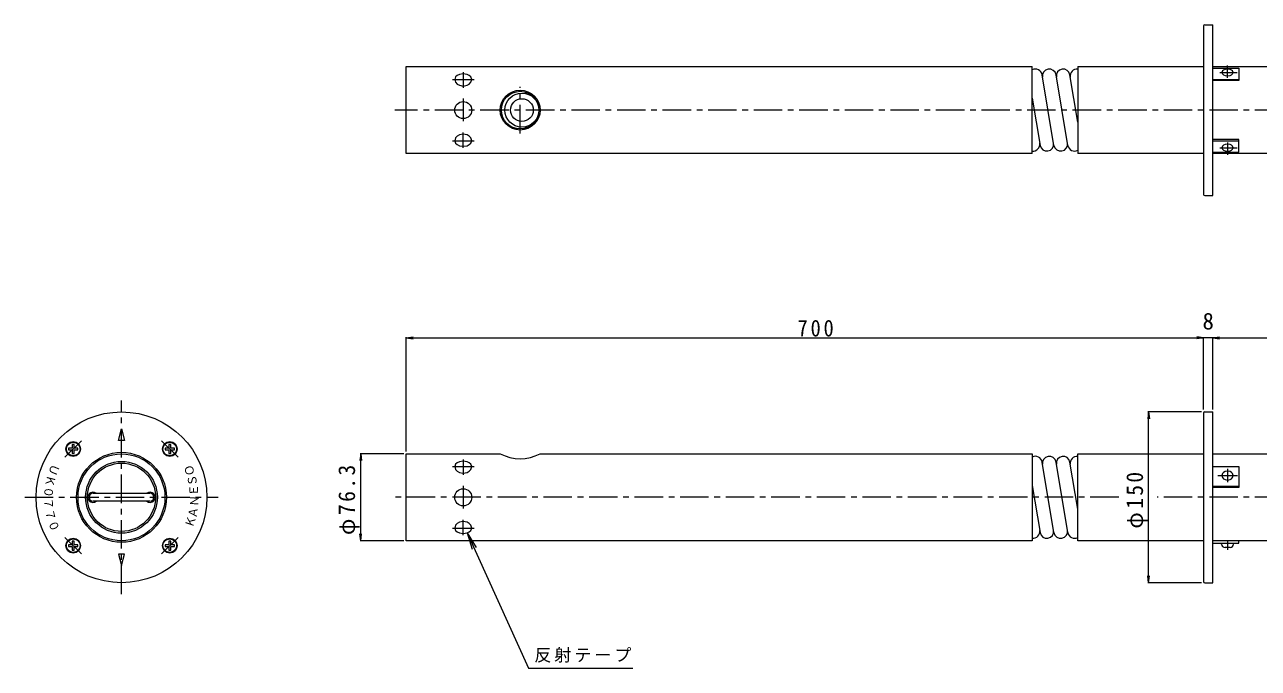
# Model space of a CAD drawing. Units: millimetres, scale not verified. Extents: x -807 to 893, y -677 to 467.
# Drawn here: x -807 to 276, y -98 to 467 of the extents above; entities that cross this region are included whole.
import ezdxf
from ezdxf.enums import TextEntityAlignment as Align

# ---------------------------------------------------------------- set-up
doc = ezdxf.new("R2010")
doc.units = ezdxf.units.MM
doc.header["$LTSCALE"] = 5
doc.linetypes.add('CHAIN1', pattern=[8, 5, -1, 1, -1])
for name, color, linetype, lineweight in [('0-0_通り芯', 3, 'Continuous', 9), ('0-4_その他', 7, 'Continuous', 9), ('0-5_寸法', 7, 'Continuous', 9), ('0-A', 7, 'Continuous', 9)]:
    doc.layers.add(name, color=color, linetype=linetype, lineweight=lineweight)
doc.layers.add('0-E', color=6, linetype='Continuous')
doc.styles.add('ＭＳ ゴシック', font='')
doc.styles.get('ＭＳ ゴシック').set_extended_font_data('MS Gothic')

msp = doc.modelspace()

# ---------------------------------------------------------------- linework, layer by layer
at = {"layer": '0-0_通り芯'}
for p, q in [((-472.213, 353.902), (-472.213, 430.202)), ((-472.213, 430.202), (77.287, 430.202)), ((77.287, 353.902), (77.287, 430.202)), ((96.369, 361.066), (86.04, 423.038)), ((108.535, 361.066), (98.206, 423.038)), ((117.287, 381.542), (110.371, 423.038)), ((117.287, 430.202), (117.287, 353.902)), ((117.287, 430.202), (227.787, 430.202)), ((77.287, 402.562), (84.204, 361.066)), ((77.287, 353.902), (-472.213, 353.902)), ((227.787, 353.902), (117.287, 353.902)), ((-763.889, 90.478), (-763.889, 93.728)), ((-683.786, 93.728), (-680.536, 93.728)), ((-472.213, 13.902), (-472.213, 90.202)), ((-472.213, 90.202), (-389.712, 90.202)), ((-354.713, 90.202), (77.287, 90.202)), ((77.287, 90.202), (77.287, 13.902)), ((117.287, 13.902), (117.287, 90.202)), ((117.287, 90.202), (227.787, 90.202)), ((235.787, 90.202), (487.787, 90.202)), ((96.369, 21.066), (86.04, 83.038)), ((108.535, 21.066), (98.206, 83.038)), ((117.287, 41.542), (110.371, 83.038)), ((-747.212, 55.552), (-697.212, 55.552)), ((77.287, 62.562), (84.204, 21.066)), ((-697.212, 48.552), (-747.212, 48.552)), ((-680.536, 13.626), (-680.536, 10.376)), ((77.287, 13.902), (-472.213, 13.902)), ((227.787, 13.902), (117.287, 13.902)), ((487.787, 13.902), (235.787, 13.902)), ((-760.639, 10.376), (-763.889, 10.376))]:
    msp.add_line(p, q, dxfattribs=at)
at = {"layer": '0-0_通り芯', "linetype": 'CHAIN1'}
for p, q in [((-422.213, 425.328), (-422.213, 411.736)), ((-431.516, 419.028), (-412.487, 419.028)), ((-372.212, 371.616), (-372.212, 412.488)), ((-422.213, 402.221), (-422.213, 382.286)), ((497.787, 392.052), (-482.213, 392.052)), ((-422.213, 358.776), (-422.213, 372.368)), ((-431.516, 365.076), (-412.487, 365.076)), ((-722.212, -32.948), (-722.212, 137.052)), ((-771.919, 87.198), (-757.364, 101.754)), ((-687.066, 101.758), (-672.511, 87.203)), ((-431.516, 79.028), (-412.487, 79.028)), ((-422.213, 85.328), (-422.213, 71.736)), ((-422.213, 62.221), (-422.213, 42.286)), ((-807.212, 52.052), (-637.213, 52.052)), ((153.23, 52.052), (-482.213, 52.052)), ((497.787, 52.052), (186.972, 52.052)), ((-431.516, 25.076), (-412.487, 25.076)), ((-422.213, 18.776), (-422.213, 32.368)), ((-757.359, 2.346), (-771.914, 16.901)), ((-672.506, 16.906), (-687.061, 2.35))]:
    msp.add_line(p, q, dxfattribs=at)
at = {"layer": '0-0_通り芯'}
for points in [[(-414.713, 419.028), (-415.504, 421.164), (-416.909, 422.406), (-418.858, 423.301), (-422.213, 423.805), (-425.567, 423.301), (-427.516, 422.406), (-428.921, 421.164), (-429.713, 419.028), (-428.921, 416.421), (-427.516, 414.906), (-425.567, 413.814), (-422.213, 413.198), (-418.858, 413.814), (-416.909, 414.906), (-415.504, 416.421)], [(-429.713, 365.076), (-428.921, 362.94), (-427.516, 361.698), (-425.567, 360.803), (-422.213, 360.299), (-418.858, 360.803), (-416.909, 361.698), (-415.504, 362.94), (-414.713, 365.076), (-415.504, 367.683), (-416.909, 369.198), (-418.858, 370.29), (-422.213, 370.906), (-425.567, 370.29), (-427.516, 369.198), (-428.921, 367.683)], [(-722.212, 112.052), (-719.533, 102.052), (-724.892, 102.052)], [(-414.713, 79.028), (-415.504, 81.164), (-416.909, 82.406), (-418.859, 83.301), (-422.213, 83.805), (-425.567, 83.301), (-427.516, 82.406), (-428.921, 81.164), (-429.713, 79.028), (-428.921, 76.421), (-427.516, 74.906), (-425.567, 73.814), (-422.213, 73.198), (-418.859, 73.814), (-416.909, 74.906), (-415.504, 76.421)], [(-429.713, 25.076), (-428.921, 22.94), (-427.516, 21.698), (-425.567, 20.803), (-422.213, 20.299), (-418.859, 20.803), (-416.909, 21.698), (-415.504, 22.94), (-414.713, 25.076), (-415.504, 27.683), (-416.909, 29.198), (-418.859, 30.29), (-422.213, 30.906), (-425.567, 30.29), (-427.516, 29.198), (-428.921, 27.683)], [(-722.212, -7.948), (-719.533, 2.052), (-724.892, 2.052)]]:
    msp.add_lwpolyline(points, close=True, dxfattribs=at)
for points in [[(235.787, 430.202), (487.787, 430.202), (487.787, 353.902), (235.787, 353.902)], [(-763.889, 95.228), (-763.889, 98.478), (-765.389, 98.478), (-765.389, 95.228)], [(-679.036, 95.228), (-679.036, 98.478), (-680.536, 98.478), (-680.536, 95.228)], [(-765.389, 95.228), (-768.639, 95.228), (-768.639, 93.728), (-765.389, 93.728)], [(-765.389, 93.728), (-765.389, 90.478), (-763.889, 90.478)], [(-763.889, 93.728), (-760.639, 93.728), (-760.639, 95.228), (-763.889, 95.228)], [(-680.536, 95.228), (-683.786, 95.228), (-683.786, 93.728)], [(-680.536, 93.728), (-680.536, 90.478), (-679.036, 90.478), (-679.036, 93.728)], [(-679.036, 93.728), (-675.786, 93.728), (-675.786, 95.228), (-679.036, 95.228)], [(-763.889, 10.376), (-763.889, 13.626), (-765.389, 13.626), (-765.389, 10.376)], [(-679.036, 10.376), (-679.036, 13.626), (-680.536, 13.626)], [(-765.389, 10.376), (-768.639, 10.376), (-768.639, 8.876), (-765.389, 8.876)], [(-765.389, 8.876), (-765.389, 5.626), (-763.889, 5.626), (-763.889, 8.876)], [(-763.889, 8.876), (-760.639, 8.876), (-760.639, 10.376)], [(-680.536, 10.376), (-683.786, 10.376), (-683.786, 8.876), (-680.536, 8.876)], [(-680.536, 8.876), (-680.536, 5.626), (-679.036, 5.626), (-679.036, 8.876)], [(-679.036, 8.876), (-675.786, 8.876), (-675.786, 10.376), (-679.036, 10.376)]]:
    msp.add_lwpolyline(points, dxfattribs=at)
for centre, radius in [((-372.212, 392.052), 17.5), ((-372.212, 392.052), 16.5), ((-370.713, 392.052), 15), ((-370.713, 392.052), 10), ((-422.213, 392.052), 7.5), ((-722.212, 52.052), 75), ((-764.639, 94.478), 6.5), ((-764.639, 94.478), 6), ((-679.786, 94.478), 6.5), ((-679.786, 94.478), 6), ((-722.212, 52.052), 39.5), ((-722.212, 52.052), 38.15), ((-722.212, 52.052), 31.5), ((-722.212, 52.052), 30), ((-422.213, 52.052), 7.5), ((-764.639, 9.626), 6.5), ((-764.639, 9.626), 6), ((-679.786, 9.626), 6.5), ((-679.786, 9.626), 6)]:
    msp.add_circle(centre, radius, dxfattribs=at)
for centre, radius, start, end in [((80.122, 422.052), 6, 9.46231, 118.19101), ((92.288, 422.052), 6, 9.46231, 189.46231), ((104.453, 422.052), 6, 9.46231, 189.46231), ((116.619, 422.052), 6, 83.59868, 189.46231), ((77.957, 362.052), 6, 263.59868, 9.46231), ((90.122, 362.052), 6, 189.46231, 9.46231), ((102.287, 362.052), 6, 189.46231, 9.46231), ((114.453, 362.052), 6, 189.46231, 298.19101), ((-372.213, 124.102), 38.15, 242.69574, 297.30424), ((80.122, 82.052), 6, 9.46231, 118.19101), ((92.287, 82.052), 6, 9.46231, 189.46231), ((104.453, 82.052), 6, 9.46231, 189.46231), ((116.619, 82.052), 6, 83.59868, 189.46231), ((-747.212, 52.052), 4.5, 51.05756, 308.94243), ((-747.212, 52.052), 3.5, 90, 270), ((-697.212, 52.052), 4.5, 231.05756, 128.94243), ((-697.212, 52.052), 3.5, 270, 90), ((77.957, 22.052), 6, 263.59868, 9.46231), ((90.122, 22.052), 6, 189.46231, 9.46231), ((102.287, 22.052), 6, 189.46231, 9.46231), ((114.453, 22.052), 6, 189.46231, 298.19101)]:
    msp.add_arc(centre, radius, start, end, dxfattribs=at)
at = {"layer": '0-4_その他'}
for p, q in [((-472.213, 192.052), (-466.264, 192.835)), ((-472.213, 92.202), (-472.213, 192.652)), ((-472.213, 192.052), (227.787, 192.052)), ((-472.213, 192.052), (-466.264, 191.269)), ((227.787, 192.052), (221.839, 192.835)), ((227.787, 192.052), (221.839, 191.269)), ((227.787, 129.052), (227.787, 192.652)), ((237.787, 192.052), (227.787, 192.052)), ((235.787, 192.052), (241.736, 192.835)), ((235.787, 192.052), (241.736, 192.835)), ((235.787, 129.052), (235.787, 192.652)), ((235.787, 192.052), (241.736, 191.269)), ((235.787, 192.052), (241.736, 191.269)), ((237.787, 192.052), (487.787, 192.052)), ((179.513, 127.052), (178.73, 121.103)), ((225.788, 127.052), (178.913, 127.052)), ((179.513, -22.948), (179.513, 127.052)), ((179.513, 127.052), (180.296, 121.103)), ((-512.213, 90.202), (-512.996, 84.253)), ((-474.212, 90.202), (-512.812, 90.202)), ((-512.213, 90.202), (-511.429, 84.253)), ((-512.213, 13.902), (-512.213, 90.202)), ((-512.213, 13.902), (-512.996, 19.851)), ((-474.212, 13.902), (-512.812, 13.902)), ((-512.213, 13.902), (-511.429, 19.851)), ((179.513, -22.948), (178.73, -16.999)), ((179.513, -22.948), (180.296, -16.999)), ((225.788, -22.948), (178.913, -22.948))]:
    msp.add_line(p, q, dxfattribs=at)
at = {"layer": '0-5_寸法'}
for q in [(-410.923, 8.074), (-414.488, 6.454)]:
    msp.add_line((-418.859, 20.803), q, dxfattribs=at)
msp.add_lwpolyline([(-418.859, 20.803), (-364.822, -98.109), (-273.441, -98.109)], dxfattribs=at)
at = {"layer": '0-A'}
for p, q in [((227.787, 466.052), (227.787, 318.052)), ((228.788, 467.052), (235.787, 467.052)), ((235.787, 418.936), (258.788, 418.936)), ((235.787, 365.168), (258.788, 365.168)), ((227.787, 126.052), (227.787, -21.948)), ((228.788, 127.052), (235.787, 127.052)), ((235.787, 79.12), (258.788, 79.12)), ((258.788, 79.12), (258.788, 60.8)), ((235.787, 61.8), (258.788, 61.8)), ((258.788, 60.8), (235.787, 60.8)), ((235.787, 11.902), (258.788, 11.902)), ((243.537, 10.902), (243.537, 11.902)), ((254.037, 10.902), (254.037, 11.902)), ((258.788, 11.902), (258.788, 13.902)), ((251.037, 7.902), (246.538, 7.902))]:
    msp.add_line(p, q, dxfattribs=at)
at = {"layer": '0-A', "linetype": 'CHAIN1'}
for p, q in [((242.036, 425.091), (257.115, 425.091)), ((248.787, 420.368), (248.787, 431.335)), ((242.036, 359.013), (257.115, 359.013)), ((248.787, 363.736), (248.787, 352.769)), ((248.787, 77.114), (248.787, 65.312)), ((240.209, 71.127), (257.375, 71.127)), ((248.787, 13.902), (248.787, 5.867))]:
    msp.add_line(p, q, dxfattribs=at)
at = {"layer": '0-A'}
for points in [[(228.788, 317.052), (235.787, 317.052), (235.787, 467.052)], [(235.787, 428.936), (258.788, 428.936), (258.788, 417.936), (235.787, 417.936)], [(235.787, 355.168), (258.788, 355.168), (258.788, 366.168), (235.787, 366.168)], [(228.788, -22.948), (235.787, -22.948), (235.787, 127.052)]]:
    msp.add_lwpolyline(points, dxfattribs=at)
for points in [[(253.787, 425.091), (253.26, 426.433), (252.323, 427.212), (251.023, 427.774), (248.787, 428.091), (246.552, 427.774), (245.252, 427.212), (244.315, 426.433), (243.788, 425.091), (244.315, 423.749), (245.252, 422.97), (246.552, 422.408), (248.787, 422.091), (251.023, 422.408), (252.323, 422.97), (253.26, 423.749)], [(253.787, 359.013), (253.26, 360.355), (252.323, 361.135), (251.023, 361.696), (248.787, 362.013), (246.552, 361.696), (245.252, 361.135), (244.315, 360.355), (243.788, 359.013), (244.315, 357.672), (245.252, 356.892), (246.552, 356.33), (248.787, 356.013), (251.023, 356.33), (252.323, 356.892), (253.26, 357.672)], [(253.787, 71.127), (253.259, 72.916), (252.323, 73.956), (251.023, 74.705), (248.787, 75.127), (246.552, 74.705), (245.252, 73.956), (244.315, 72.916), (243.787, 71.127), (244.315, 69.338), (245.252, 68.299), (246.552, 67.549), (248.787, 67.127), (251.023, 67.549), (252.323, 68.299), (253.259, 69.338)]]:
    msp.add_lwpolyline(points, close=True, dxfattribs=at)
for centre, radius, start, end in [((228.788, 466.052), 1, 90, 180), ((228.788, 318.052), 1, 180, 270), ((228.788, 126.052), 1, 90, 180), ((246.538, 10.902), 3, 180, 270), ((251.037, 10.902), 3, 270, 0), ((228.788, -21.948), 1, 180, 270)]:
    msp.add_arc(centre, radius, start, end, dxfattribs=at)

# ---------------------------------------------------------------- texts
at = {"layer": '0-4_その他', "color": 2, "style": 'ＭＳ ゴシック'}
msp.add_text('8', height=14.66, dxfattribs=at).set_placement((226.787, 195.052), align=Align.BOTTOM_LEFT)
at = {"layer": '0-4_その他', "color": 6, "style": 'ＭＳ ゴシック'}
for s, rotation, p in [('Ｕ', 247.5, (-785.094, 82.966)), ('Ｋ', 256.5, (-789.241, 72.741)), ('０', 265.5, (-791.738, 61.992)), ('７', 274.5, (-792.523, 50.986)), ('７', 283.5, (-791.576, 39.992)), ('０', 292.5, (-788.921, 29.282))]:
    msp.add_text(s, height=7.331, rotation=rotation, dxfattribs=at).set_placement(p, align=Align.BOTTOM_LEFT)
at = {"layer": '0-4_その他', "color": 2, "insert": (-128.713, 193.052), "char_height": 14.66, "attachment_point": 7, "style": 'ＭＳ ゴシック'}
msp.add_mtext('\\T1.27;\\W0.9;700', dxfattribs=at)
at = {"layer": '0-4_その他', "color": 2, "char_height": 14.66, "attachment_point": 7, "rotation": 90, "style": 'ＭＳ ゴシック'}
for s, insert in [('\\T1.22;\\W0.95;φ76.3', (-513.213, 18.927)), ('\\T1.21;\\W0.95;φ150', (178.513, 24.552))]:
    msp.add_mtext(s, dxfattribs=dict(at, insert=insert))
at = {"layer": '0-5_寸法', "insert": (-359.822, -93.109), "char_height": 11, "attachment_point": 7, "style": 'ＭＳ ゴシック'}
msp.add_mtext('\\T1.17;反射テープ', dxfattribs=at)
at = {"layer": '0-E', "style": 'ＭＳ ゴシック'}
for s, rotation, p in [('Ｏ', 102.5, (-655.678, 72.096)), ('Ｓ', 97.501, (-653.558, 62.679)), ('Ｅ', 92.501, (-652.604, 53.525)), ('Ｎ', 87.499, (-652.566, 43.698)), ('Ｋ', 70.999, (-657.761, 24.004)), ('Ａ', 82.501, (-654.178, 33.045))]:
    msp.add_text(s, height=7.331, rotation=rotation, dxfattribs=at).set_placement(p, align=Align.BOTTOM_LEFT)

doc.saveas('drawing.dxf')
